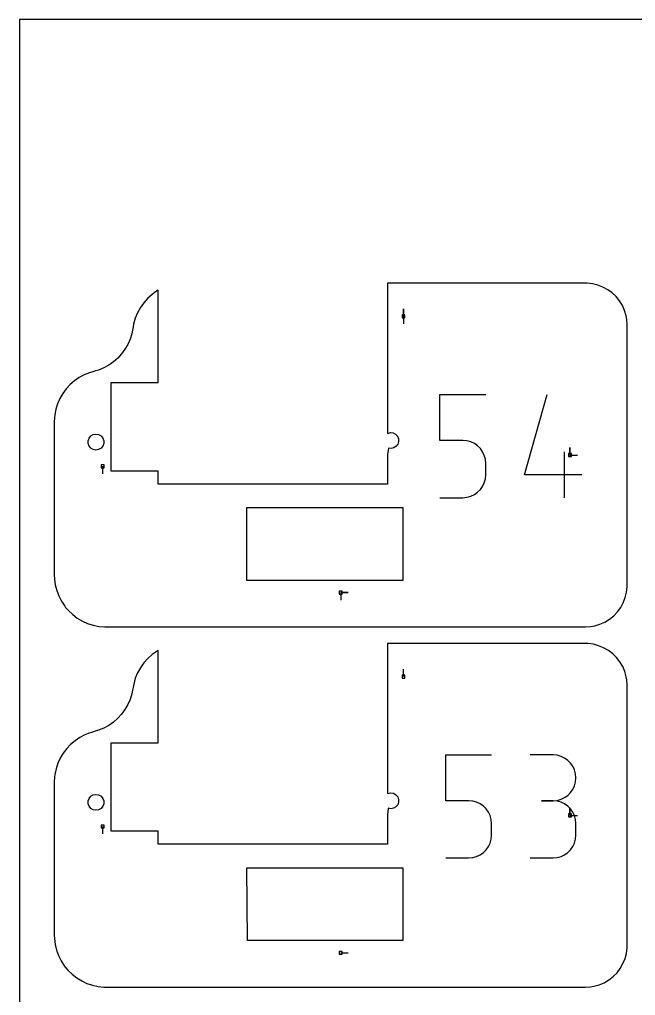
# Model space of a CAD drawing. Extents: x 0 to 400, y 0 to 400.
# Drawn here: x 0 to 118.3, y 212.6 to 400 of the extents above; entities that cross this region are included whole.
import ezdxf

# ---------------------------------------------------------------- set-up
doc = ezdxf.new("R2010")
doc.units = 0

msp = doc.modelspace()

# ---------------------------------------------------------------- linework, layer by layer
at = {"layer": 'annotation', "color": 1}
for p, q in [((73.717974, 343.005649), (73.717974, 344.434399)), ((73.717974, 343.005649), (73.717974, 344.434399)), ((73.717974, 344.434399), (73.717974, 343.005649)), ((73.717974, 343.005649), (73.717974, 341.576899)), ((80.716877, 319.169307), (80.716877, 327.987434)), ((80.716877, 327.987434), (89.51141, 327.987434)), ((96.937152, 312.587688), (101.328209, 327.987434)), ((70.622368, 323.793089), (70.622367, 323.642459)), ((85.114144, 319.169307), (80.716877, 319.169307)), ((85.903694, 319.09873), (85.114144, 319.169307)), ((86.64717, 318.895181), (85.903694, 319.09873)), ((87.332071, 318.570936), (86.64717, 318.895181)), ((87.945897, 318.13827), (87.332071, 318.570936)), ((88.476148, 317.609458), (87.945897, 318.13827)), ((88.910325, 316.996775), (88.476148, 317.609458)), ((89.235928, 316.312496), (88.910325, 316.996775)), ((104.636404, 308.185455), (104.636404, 316.979987)), ((105.667496, 316.367523), (105.667496, 317.796272)), ((105.667496, 316.367523), (105.667496, 317.796272)), ((105.667496, 317.796272), (105.667496, 316.367523)), ((89.440456, 315.568896), (89.235928, 316.312496)), ((89.51141, 314.77825), (89.440456, 315.568896)), ((105.667496, 316.367523), (107.096246, 316.367522)), ((15.955474, 314.224398), (15.955473, 312.795648)), ((89.51141, 312.587688), (89.51141, 314.77825)), ((89.51141, 314.77825), (89.51141, 314.77825)), ((89.235785, 311.052032), (89.440415, 311.796659)), ((89.440415, 311.796659), (89.51141, 312.587688)), ((107.932181, 312.587688), (96.937152, 312.587688)), ((87.331519, 308.786723), (87.945386, 309.221152)), ((87.945386, 309.221152), (88.47574, 309.751819)), ((88.47574, 309.751819), (88.910049, 310.366265)), ((88.910049, 310.366265), (89.235785, 311.052032)), ((80.716877, 308.185455), (85.114144, 308.185455)), ((85.114144, 308.185455), (85.903367, 308.256415)), ((85.114144, 308.185455), (85.114144, 308.185455)), ((85.903367, 308.256415), (86.646669, 308.460991)), ((86.646669, 308.460991), (87.331519, 308.786723)), ((61.667498, 289.967521), (63.096248, 289.96752)), ((61.667498, 289.967521), (63.096248, 289.96752)), ((63.096248, 289.96752), (61.667498, 289.967521)), ((61.667498, 289.967521), (61.667498, 288.538771)), ((73.717974, 273.830645), (73.717974, 275.259394)), ((81.817125, 249.994302), (81.817125, 258.812429)), ((81.817125, 258.812429), (90.611658, 258.812429)), ((102.434666, 258.789455), (98.0374, 258.789455)), ((103.225525, 258.718469), (102.434666, 258.789455)), ((103.969696, 258.513899), (103.225525, 258.718469)), ((104.654801, 258.188325), (103.969696, 258.513899)), ((105.268464, 257.75433), (104.654801, 258.188325)), ((105.798307, 257.224496), (105.268464, 257.75433)), ((106.231952, 256.611404), (105.798307, 257.224496)), ((106.557023, 255.927636), (106.231952, 256.611404)), ((106.761142, 255.185774), (106.557023, 255.927636)), ((106.831933, 254.398398), (106.761142, 255.185774)), ((106.557023, 252.862585), (106.761142, 253.607326)), ((106.761142, 253.607326), (106.831933, 254.398398)), ((106.831933, 254.398398), (106.831933, 254.398398)), ((105.268464, 251.031138), (105.798307, 251.562011)), ((105.798307, 251.562011), (106.231952, 252.176653)), ((106.231952, 252.176653), (106.557023, 252.862585)), ((86.214391, 249.994302), (81.817125, 249.994302)), ((87.003942, 249.923725), (86.214391, 249.994302)), ((87.747418, 249.720176), (87.003942, 249.923725)), ((88.432319, 249.395931), (87.747418, 249.720176)), ((89.046145, 248.963265), (88.432319, 249.395931)), ((102.434666, 249.994923), (100.232929, 249.994923)), ((100.232929, 249.994923), (102.434666, 249.994923)), ((102.434666, 249.994923), (103.225525, 250.065926)), ((103.225525, 249.923937), (102.434666, 249.994923)), ((102.434666, 249.994923), (102.434666, 249.994923)), ((103.225525, 250.065926), (103.969696, 250.270616)), ((103.969696, 249.719366), (103.225525, 249.923937)), ((103.969696, 250.270616), (104.654801, 250.596513)), ((104.654801, 249.393792), (103.969696, 249.719366)), ((104.654801, 250.596513), (105.268464, 251.031138)), ((105.268464, 248.959798), (104.654801, 249.393792)), ((89.576396, 248.434453), (89.046145, 248.963265)), ((90.010573, 247.82177), (89.576396, 248.434453)), ((90.336176, 247.137491), (90.010573, 247.82177)), ((105.798307, 248.429964), (105.268464, 248.959798)), ((105.667496, 247.192518), (105.667496, 248.621268)), ((105.667496, 247.192518), (105.667496, 248.621268)), ((105.667496, 248.621268), (105.667496, 247.192518)), ((106.231952, 247.816872), (105.798307, 248.429964)), ((106.557023, 247.133103), (106.231952, 247.816872)), ((70.622352, 245.509591), (70.62235, 245.358959)), ((90.540704, 246.393891), (90.336176, 247.137491)), ((90.611658, 245.603245), (90.540704, 246.393891)), ((90.611658, 243.412683), (90.611658, 245.603245)), ((90.611658, 245.603245), (90.611658, 245.603245)), ((105.667496, 247.192518), (107.096246, 247.192517)), ((106.761142, 246.391241), (106.557023, 247.133103)), ((106.831933, 245.603866), (106.761142, 246.391241)), ((106.831933, 243.402128), (106.831933, 245.603866)), ((106.831933, 245.603866), (106.831933, 245.603866)), ((15.955474, 245.049393), (15.955473, 243.620643)), ((90.010297, 241.191261), (90.336033, 241.877027)), ((90.336033, 241.877027), (90.540663, 242.621654)), ((90.540663, 242.621654), (90.611658, 243.412683)), ((106.231952, 241.18857), (106.557023, 241.872389)), ((106.557023, 241.872389), (106.761142, 242.614425)), ((106.761142, 242.614425), (106.831933, 243.402128)), ((88.431767, 239.611718), (89.045634, 240.046147)), ((89.045634, 240.046147), (89.575988, 240.576814)), ((89.575988, 240.576814), (90.010297, 241.191261)), ((104.654801, 239.611925), (105.268464, 240.045787)), ((105.268464, 240.045787), (105.798307, 240.575519)), ((105.798307, 240.575519), (106.231952, 241.18857)), ((81.817125, 239.01045), (86.214391, 239.01045)), ((86.214391, 239.01045), (87.003615, 239.08141)), ((86.214391, 239.01045), (86.214391, 239.01045)), ((87.003615, 239.08141), (87.746917, 239.285986)), ((87.746917, 239.285986), (88.431767, 239.611718)), ((98.0374, 239.011071), (102.434666, 239.011071)), ((102.434666, 239.011071), (103.225525, 239.082016)), ((102.434666, 239.011071), (102.434666, 239.011071)), ((103.225525, 239.082016), (103.969696, 239.286484)), ((103.969696, 239.286484), (104.654801, 239.611925)), ((61.667498, 220.792516), (63.096248, 220.792516))]:
    msp.add_line(p, q, dxfattribs=at)
at = {"layer": 'boundary', "color": 5}
for p, q in [((95.961336, 349.367525), (70.622349, 349.367525)), ((70.622349, 349.367525), (70.622349, 346.725918)), ((102.960985, 349.367525), (95.961336, 349.367525)), ((108.98014, 349.347034), (102.960985, 349.367525)), ((110.018997, 349.237962), (108.98014, 349.347034)), ((111.034732, 348.994224), (110.018997, 349.237962)), ((112.009967, 348.61999), (111.034732, 348.994224)), ((112.928006, 348.121666), (112.009967, 348.61999)), ((25.485956, 347.227997), (24.629458, 346.471142)), ((26.133631, 347.681504), (25.485956, 347.227997)), ((26.62235, 348.001556), (26.133631, 347.681504)), ((26.62235, 344.501154), (26.62235, 348.001556)), ((70.622349, 346.725918), (70.622349, 341.424148)), ((113.773149, 347.507777), (112.928006, 348.121666)), ((114.530929, 346.788823), (113.773149, 347.507777)), ((115.18839, 345.977111), (114.530929, 346.788823)), ((23.864998, 345.621453), (23.20258, 344.690054)), ((24.629458, 346.471142), (23.864998, 345.621453)), ((115.734272, 345.086529), (115.18839, 345.977111)), ((116.159244, 344.132313), (115.734272, 345.086529)), ((22.650868, 343.689148), (22.217075, 342.631831)), ((23.20258, 344.690054), (22.650868, 343.689148)), ((26.62235, 330.308452), (26.62235, 344.501154)), ((116.456027, 343.13079), (116.159244, 344.132313)), ((116.599053, 342.411736), (116.456027, 343.13079)), ((21.906866, 341.531958), (21.801488, 340.970153)), ((22.217075, 342.631831), (21.906866, 341.531958)), ((70.622349, 341.424148), (70.622349, 336.248748)), ((116.667496, 341.367526), (116.599053, 342.411736)), ((116.667496, 339.49627), (116.667496, 341.367526)), ((21.552823, 339.678413), (21.22508, 338.632354)), ((21.681576, 340.334438), (21.552823, 339.678413)), ((21.801488, 340.970153), (21.681576, 340.334438)), ((116.647004, 291.054885), (116.667496, 339.49627)), ((20.784801, 337.628457), (20.237281, 336.678788)), ((21.22508, 338.632354), (20.784801, 337.628457)), ((19.589105, 335.794759), (18.848057, 334.986999)), ((20.237281, 336.678788), (19.589105, 335.794759)), ((70.622349, 336.248748), (70.622349, 320.539476)), ((17.123983, 333.63807), (16.161687, 333.113115)), ((18.023042, 334.26521), (17.123983, 333.63807)), ((18.848057, 334.986999), (18.023042, 334.26521)), ((12.417957, 331.767263), (11.445464, 331.242602)), ((13.442451, 332.181305), (12.417957, 331.767263)), ((14.058685, 332.370614), (13.442451, 332.181305)), ((14.590732, 332.529965), (14.058685, 332.370614)), ((15.147717, 332.696651), (14.590732, 332.529965)), ((16.161687, 333.113115), (15.147717, 332.696651)), ((9.703288, 329.888376), (8.954921, 329.075382)), ((10.536868, 330.613742), (9.703288, 329.888376)), ((11.445464, 331.242602), (10.536868, 330.613742)), ((17.622349, 325.207819), (17.622349, 330.308452)), ((17.622349, 330.308452), (20.642114, 330.308452)), ((20.642114, 330.308452), (26.62235, 330.308452)), ((8.300924, 328.184706), (7.749305, 327.227247)), ((8.954921, 329.075382), (8.300924, 328.184706)), ((7.306808, 326.214721), (6.978849, 325.159516)), ((7.749305, 327.227247), (7.306808, 326.214721)), ((6.978849, 325.159516), (6.769438, 324.074545)), ((17.622349, 321.601286), (17.622349, 325.207819)), ((6.668704, 322.800306), (6.6675, 318.105045)), ((6.769438, 324.074545), (6.668704, 322.800306)), ((17.622349, 313.308451), (17.622349, 321.601286)), ((70.622349, 320.539476), (71.190988, 320.680748)), ((71.190988, 320.680748), (71.715272, 320.619662)), ((71.715272, 320.619662), (72.187042, 320.382944)), ((72.187042, 320.382944), (72.549402, 319.999148)), ((72.549402, 319.999148), (72.758642, 319.514562)), ((72.789525, 318.987637), (72.638326, 318.481928)), ((72.758642, 319.514562), (72.789525, 318.987637)), ((6.6675, 318.105045), (6.6675, 310.083355)), ((70.844552, 317.707393), (70.622349, 316.452769)), ((71.368835, 317.646307), (70.844552, 317.707393)), ((71.882394, 317.768221), (71.368835, 317.646307)), ((72.323282, 318.058429), (71.882394, 317.768221)), ((72.638326, 318.481928), (72.323282, 318.058429)), ((70.622349, 316.452769), (70.622349, 315.771815)), ((70.622349, 315.771815), (70.622349, 310.808449)), ((20.697727, 313.308451), (17.622349, 313.308451)), ((26.62235, 313.308451), (20.697727, 313.308451)), ((26.62235, 310.808449), (26.62235, 313.308451)), ((6.6675, 310.083355), (6.6675, 293.367523)), ((35.066249, 310.808449), (26.62235, 310.808449)), ((36.11666, 310.80845), (35.066249, 310.808449)), ((42.684139, 310.808449), (36.11666, 310.80845)), ((43.919917, 310.808449), (42.684139, 310.808449)), ((69.23747, 310.808449), (43.919917, 310.808449)), ((70.622349, 310.808449), (69.23747, 310.808449)), ((6.6675, 293.367523), (6.713198, 292.553795)), ((6.713198, 292.553795), (6.8669, 291.444383)), ((6.8669, 291.444383), (7.143848, 290.359156)), ((116.537931, 290.016027), (116.647004, 291.054885)), ((7.143848, 290.359156), (7.540558, 289.311761)), ((7.540558, 289.311761), (8.05205, 288.315369)), ((115.919961, 288.025057), (116.294195, 289.000291)), ((116.294195, 289.000291), (116.537931, 290.016027)), ((8.05205, 288.315369), (8.671884, 287.38251)), ((8.671884, 287.38251), (8.849186, 287.132625)), ((8.849186, 287.132625), (9.392265, 286.524918)), ((114.807747, 286.261876), (115.421635, 287.107018)), ((115.421635, 287.107018), (115.919961, 288.025057)), ((9.392265, 286.524918), (10.204141, 285.753376)), ((10.204141, 285.753376), (11.097298, 285.077585)), ((11.097298, 285.077585), (12.060502, 284.506044)), ((112.386502, 284.300746), (113.277086, 284.846628)), ((113.277086, 284.846628), (114.088794, 285.50409)), ((114.088794, 285.50409), (114.807747, 286.261876)), ((12.060502, 284.506044), (13.081636, 284.045942)), ((13.081636, 284.045942), (14.147869, 283.703065)), ((14.147869, 283.703065), (15.245789, 283.481722)), ((15.245789, 283.481722), (16.361587, 283.3847)), ((16.361587, 283.3847), (38.470757, 283.36752)), ((38.470757, 283.36752), (52.109276, 283.36752)), ((52.109276, 283.36752), (66.228777, 283.36752)), ((66.228777, 283.36752), (103.73559, 283.36752)), ((103.73559, 283.36752), (108.667503, 283.36752)), ((108.667503, 283.36752), (109.71171, 283.435963)), ((109.71171, 283.435963), (110.430762, 283.578991)), ((110.430762, 283.578991), (111.432288, 283.875778)), ((111.432288, 283.875778), (112.386502, 284.300746)), ((89.862371, 280.19252), (70.622349, 280.19252)), ((70.622349, 280.19252), (70.622349, 278.186734)), ((100.221854, 280.19252), (89.862371, 280.19252)), ((109.130205, 280.162193), (100.221854, 280.19252)), ((110.166495, 280.033618), (109.130205, 280.162193)), ((111.17714, 279.770878), (110.166495, 280.033618)), ((112.144845, 279.37847), (111.17714, 279.770878)), ((113.053049, 278.86311), (112.144845, 279.37847)), ((25.493845, 278.059177), (24.641977, 277.308476)), ((26.025927, 278.431745), (25.493845, 278.059177)), ((26.62235, 278.826551), (26.025927, 278.431745)), ((26.62235, 276.168678), (26.62235, 278.826551)), ((70.622349, 278.186734), (70.622349, 270.340113)), ((113.886216, 278.233614), (113.053049, 278.86311)), ((114.630088, 277.50075), (113.886216, 278.233614)), ((115.27194, 276.677063), (114.630088, 277.50075)), ((23.220112, 275.542634), (22.668475, 274.550323)), ((23.880789, 276.465999), (23.220112, 275.542634)), ((24.641977, 277.308476), (23.880789, 276.465999)), ((26.62235, 261.133447), (26.62235, 276.168678)), ((115.800787, 275.776645), (115.27194, 276.677063)), ((116.207584, 274.814901), (115.800787, 275.776645)), ((22.668475, 274.550323), (22.232997, 273.501885)), ((116.485366, 273.808287), (116.207584, 274.814901)), ((116.599053, 273.236731), (116.485366, 273.808287)), ((21.794814, 271.756583), (21.696303, 271.234326)), ((21.91929, 272.410882), (21.794814, 271.756583)), ((22.232997, 273.501885), (21.91929, 272.410882)), ((116.667496, 272.192521), (116.599053, 273.236731)), ((116.667496, 269.423061), (116.667496, 272.192521)), ((21.553519, 270.506153), (21.22706, 269.462654)), ((21.696303, 271.234326), (21.553519, 270.506153)), ((70.622349, 270.340113), (70.622349, 268.006301)), ((20.788621, 268.461038), (20.243445, 267.513283)), ((21.22706, 269.462654), (20.788621, 268.461038)), ((70.622349, 268.006301), (70.622349, 251.364471)), ((116.637168, 221.729814), (116.667496, 269.423061)), ((19.598057, 266.63072), (18.860168, 265.823904)), ((20.243445, 267.513283), (19.598057, 266.63072)), ((17.143187, 264.475074), (16.184633, 263.949186)), ((18.038601, 265.102479), (17.143187, 264.475074)), ((18.860168, 265.823904), (18.038601, 265.102479)), ((12.558726, 262.653227), (11.578636, 262.143741)), ((13.206693, 262.933875), (12.558726, 262.653227)), ((14.039095, 263.189591), (13.206693, 262.933875)), ((14.532437, 263.337782), (14.039095, 263.189591)), ((15.174401, 263.531103), (14.532437, 263.337782)), ((16.184633, 263.949186), (15.174401, 263.531103)), ((9.816494, 260.816894), (9.056002, 260.01577)), ((10.660816, 261.529123), (9.816494, 260.816894)), ((11.578636, 262.143741), (10.660816, 261.529123)), ((17.622349, 255.871346), (17.622349, 261.133447)), ((17.622349, 261.133447), (20.287106, 261.133447)), ((20.287106, 261.133447), (26.62235, 261.133447)), ((8.388642, 259.135553), (7.822585, 258.187012)), ((9.056002, 260.01577), (8.388642, 259.135553)), ((7.364755, 257.181755), (7.020754, 256.132081)), ((7.822585, 258.187012), (7.364755, 257.181755)), ((6.794788, 255.050835), (6.718392, 254.513049)), ((7.020754, 256.132081), (6.794788, 255.050835)), ((17.622349, 252.688802), (17.622349, 255.871346)), ((6.668489, 253.612188), (6.6675, 249.754905)), ((6.718392, 254.513049), (6.668489, 253.612188)), ((17.622349, 244.133446), (17.622349, 252.688802)), ((70.622349, 251.364471), (71.279912, 251.513523)), ((71.279912, 251.513523), (71.801494, 251.421553)), ((71.801494, 251.421553), (72.260162, 251.15674)), ((72.260162, 251.15674), (72.600602, 250.751023)), ((6.6675, 249.754905), (6.6675, 237.925023)), ((72.600602, 250.751023), (72.781745, 250.253336)), ((72.781745, 249.723709), (72.600602, 249.226023)), ((72.781745, 250.253336), (72.781745, 249.723709)), ((70.758329, 248.555491), (70.622349, 247.198525)), ((71.279912, 248.463523), (70.758329, 248.555491)), ((71.801494, 248.555491), (71.279912, 248.463523)), ((72.260162, 248.820305), (71.801494, 248.555491)), ((72.600602, 249.226023), (72.260162, 248.820305)), ((70.622349, 247.198525), (70.622349, 241.633444)), ((20.346021, 244.133446), (17.622349, 244.133446)), ((26.62235, 244.133446), (20.346021, 244.133446)), ((26.62235, 241.633444), (26.62235, 244.133446)), ((35.671096, 241.633445), (26.62235, 241.633444)), ((42.750311, 241.633445), (35.671096, 241.633445)), ((69.570803, 241.633444), (42.750311, 241.633445)), ((70.622349, 241.633444), (69.570803, 241.633444)), ((6.6675, 237.925023), (6.6675, 224.192518)), ((6.6675, 224.192518), (6.705042, 223.524019)), ((6.705042, 223.524019), (6.842534, 222.412781)), ((6.842534, 222.412781), (7.10358, 221.323924)), ((7.10358, 221.323924), (7.484895, 220.271142)), ((116.508592, 220.693524), (116.637168, 221.729814)), ((7.484895, 220.271142), (7.981689, 219.267672)), ((7.981689, 219.267672), (8.587712, 218.326135)), ((115.853445, 218.715174), (116.245854, 219.682878)), ((116.245854, 219.682878), (116.508592, 220.693524)), ((8.587712, 218.326135), (8.849186, 217.95762)), ((8.849186, 217.95762), (9.29534, 217.458373)), ((9.29534, 217.458373), (10.095681, 216.675296)), ((114.708588, 216.973803), (115.338085, 217.806971)), ((115.338085, 217.806971), (115.853445, 218.715174)), ((10.095681, 216.675296), (10.978668, 215.986752)), ((10.978668, 215.986752), (11.933194, 215.401399)), ((112.251624, 215.059227), (113.152042, 215.588072)), ((113.152042, 215.588072), (113.975727, 216.229927)), ((113.975727, 216.229927), (114.708588, 216.973803)), ((11.933194, 215.401399), (12.947251, 214.926602)), ((12.947251, 214.926602), (14.008096, 214.568328)), ((14.008096, 214.568328), (15.102386, 214.331082)), ((15.102386, 214.331082), (16.216358, 214.217851)), ((16.216358, 214.217851), (34.579462, 214.192515)), ((34.579462, 214.192515), (54.692687, 214.192515)), ((54.692687, 214.192515), (67.458191, 214.192515)), ((67.458191, 214.192515), (101.36827, 214.192515)), ((101.36827, 214.192515), (108.667503, 214.192515)), ((108.667503, 214.192515), (109.71171, 214.260958)), ((109.71171, 214.260958), (110.283264, 214.374647)), ((110.283264, 214.374647), (111.28988, 214.652431)), ((111.28988, 214.652431), (112.251624, 215.059227))]:
    msp.add_line(p, q, dxfattribs=at)
at = {"layer": 'frame', "color": 5}
for p, q in [((400, 400), (0, 400)), ((0, 400), (0, 0))]:
    msp.add_line(p, q, dxfattribs=at)
at = {"layer": 'hole', "color": 5}
for p, q in [((74.003724, 343.291399), (73.432224, 343.291399)), ((73.432224, 343.291399), (73.432224, 342.719899)), ((74.003724, 342.719899), (74.003724, 343.291399)), ((73.432224, 342.719899), (74.003724, 342.719899)), ((13.165668, 319.132338), (13.34681, 319.630025)), ((13.165668, 318.602712), (13.165668, 319.132338)), ((13.34681, 318.105025), (13.165668, 318.602712)), ((13.34681, 319.630025), (13.687251, 320.035743)), ((13.687251, 320.035743), (14.14592, 320.300557)), ((14.14592, 320.300557), (14.667502, 320.392524)), ((14.667502, 320.392524), (15.189085, 320.300557)), ((15.189085, 320.300557), (15.647754, 320.035743)), ((15.647754, 320.035743), (15.988192, 319.630025)), ((16.169337, 318.602712), (15.988191, 318.105025)), ((15.988192, 319.630025), (16.169336, 319.132338)), ((16.169336, 319.132338), (16.169337, 318.602712)), ((13.687251, 317.699307), (13.34681, 318.105025)), ((14.145919, 317.434494), (13.687251, 317.699307)), ((14.667502, 317.342525), (14.145919, 317.434494)), ((15.189085, 317.434494), (14.667502, 317.342525)), ((15.647754, 317.699307), (15.189085, 317.434494)), ((15.988191, 318.105025), (15.647754, 317.699307)), ((105.953246, 316.653273), (105.381746, 316.653273)), ((105.381746, 316.653273), (105.381746, 316.081773)), ((105.381746, 316.081773), (105.953246, 316.081773)), ((105.953246, 316.081773), (105.953246, 316.653273)), ((16.241224, 314.510148), (15.669724, 314.510148)), ((15.669724, 314.510148), (15.669724, 313.938648)), ((15.669724, 313.938648), (16.241224, 313.938648)), ((16.241224, 313.938648), (16.241224, 314.510148)), ((43.622348, 293.173492), (43.622348, 306.30845)), ((43.622348, 306.30845), (44.858126, 306.30845)), ((44.858126, 306.30845), (66.450472, 306.30845)), ((66.450472, 306.30845), (69.331318, 306.30845)), ((69.331318, 306.30845), (73.622351, 306.30845)), ((73.622351, 306.30845), (73.622351, 301.741852)), ((73.622351, 301.741852), (73.622351, 292.308447)), ((43.622348, 292.308447), (43.622348, 293.173492)), ((44.858126, 292.308447), (43.622348, 292.308447)), ((52.069779, 292.308447), (44.858126, 292.308447)), ((66.450472, 292.308447), (52.069779, 292.308447)), ((69.331318, 292.308447), (66.450472, 292.308447)), ((73.622351, 292.308447), (69.331318, 292.308447)), ((61.953248, 290.253271), (61.381748, 290.253271)), ((61.381748, 290.253271), (61.381748, 289.681771)), ((61.381748, 289.681771), (61.953248, 289.681771)), ((61.953248, 289.681771), (61.953248, 290.253271)), ((74.003724, 274.116395), (73.432224, 274.116395)), ((73.432224, 274.116395), (73.432224, 273.544895)), ((74.003724, 273.544895), (74.003724, 274.116395)), ((73.432224, 273.544895), (74.003724, 273.544895)), ((13.687251, 250.860738), (14.14592, 251.125552)), ((14.14592, 251.125552), (14.667502, 251.21752)), ((14.667502, 251.21752), (15.189085, 251.125552)), ((15.189085, 251.125552), (15.647754, 250.860738)), ((13.165668, 249.957333), (13.34681, 250.45502)), ((13.165668, 249.427707), (13.165668, 249.957333)), ((13.34681, 248.93002), (13.165668, 249.427707)), ((13.34681, 250.45502), (13.687251, 250.860738)), ((15.647754, 250.860738), (15.988192, 250.45502)), ((16.169337, 249.427707), (15.988191, 248.93002)), ((15.988192, 250.45502), (16.169336, 249.957333)), ((16.169336, 249.957333), (16.169337, 249.427707)), ((13.687251, 248.524302), (13.34681, 248.93002)), ((14.145919, 248.259489), (13.687251, 248.524302)), ((14.667502, 248.16752), (14.145919, 248.259489)), ((15.189085, 248.259489), (14.667502, 248.16752)), ((15.647754, 248.524302), (15.189085, 248.259489)), ((15.988191, 248.93002), (15.647754, 248.524302)), ((105.953246, 247.478268), (105.381746, 247.478268)), ((105.381746, 247.478268), (105.381746, 246.906768)), ((105.953246, 246.906768), (105.953246, 247.478268)), ((105.381746, 246.906768), (105.953246, 246.906768)), ((16.241224, 245.335143), (15.669724, 245.335143)), ((15.669724, 245.335143), (15.669724, 244.763643)), ((15.669724, 244.763643), (16.241224, 244.763643)), ((16.241224, 244.763643), (16.241224, 245.335143)), ((43.744216, 223.133442), (43.622348, 237.133445)), ((43.622348, 237.133445), (66.618359, 237.133445)), ((66.618359, 237.133445), (69.076587, 237.133445)), ((69.076587, 237.133445), (73.622351, 237.133445)), ((73.622351, 237.133445), (73.622351, 233.126847)), ((73.622351, 233.126847), (73.622351, 223.133442)), ((51.383978, 223.133442), (43.744216, 223.133442)), ((66.618359, 223.133442), (51.383978, 223.133442)), ((69.076588, 223.133442), (66.618359, 223.133442)), ((73.622351, 223.133442), (69.076588, 223.133442)), ((61.953248, 221.078266), (61.381748, 221.078266)), ((61.381748, 221.078266), (61.381748, 220.506766)), ((61.381748, 220.506766), (61.953248, 220.506766)), ((61.953248, 220.506766), (61.953248, 221.078266))]:
    msp.add_line(p, q, dxfattribs=at)

doc.saveas('drawing.dxf')
